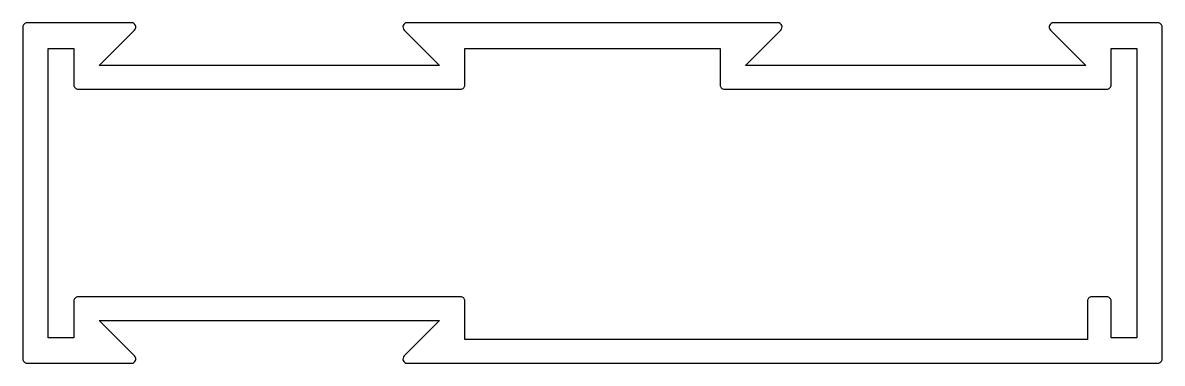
# Model space of a CAD drawing. Extents: x 308.2 to 375.2, y 64.9 to 84.9.
import ezdxf

# ---------------------------------------------------------------- set-up
doc = ezdxf.new("R2010")
doc.units = 0
doc.layers.add('ANA', color=220, linetype='CONTINUOUS')

msp = doc.modelspace()

# ---------------------------------------------------------------- linework, layer by layer
at = {"layer": 'ANA', "color": 0}
for points in [[(312.705, 82.365), (314.778, 84.438, 0.668179), (314.601, 84.865), (308.455, 84.865, 0.414214), (308.205, 84.615), (308.205, 65.115, 0.414214), (308.455, 64.865), (314.601, 64.865, 0.668179), (314.778, 65.292), (312.705, 67.365), (332.705, 67.365), (330.632, 65.292, 0.668179), (330.809, 64.865), (374.955, 64.865, 0.414214), (375.205, 65.115), (375.205, 84.615, 0.414214), (374.955, 84.865), (368.809, 84.865, 0.668179), (368.632, 84.438), (370.705, 82.365), (350.705, 82.365), (352.778, 84.438, 0.668179), (352.601, 84.865), (330.809, 84.865, 0.668179), (330.632, 84.438), (332.705, 82.365)], [(311.455, 68.765, 0.414214), (311.205, 68.515), (311.205, 66.365), (309.705, 66.365), (309.705, 83.365), (311.205, 83.365), (311.205, 81.215, 0.414214), (311.455, 80.965), (333.955, 80.965, 0.414214), (334.205, 81.215), (334.205, 83.365), (349.205, 83.365), (349.205, 81.215, 0.414214), (349.455, 80.965), (371.955, 80.965, 0.414214), (372.205, 81.215), (372.205, 83.365), (373.705, 83.365), (373.705, 66.365), (372.205, 66.365), (372.205, 68.515, 0.414214), (371.955, 68.765), (371.055, 68.765, 0.414214), (370.805, 68.515), (370.805, 66.265), (334.205, 66.265), (334.205, 68.515, 0.414214), (333.955, 68.765)]]:
    msp.add_lwpolyline(points, format="xyb", close=True, dxfattribs=at)

doc.saveas('drawing.dxf')
